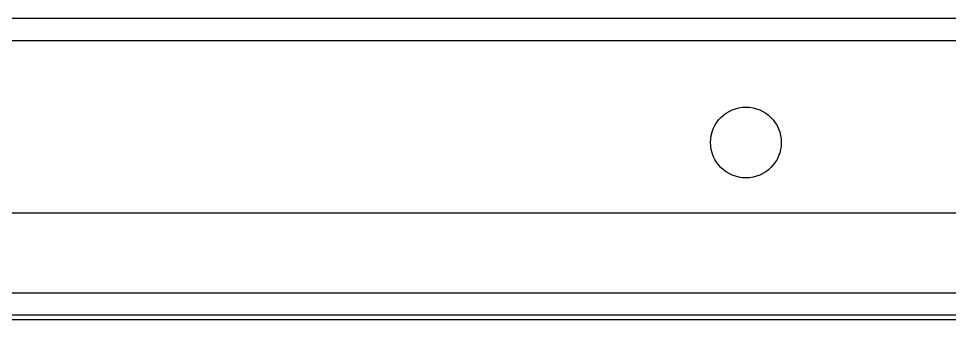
# Model space of a CAD drawing. Header units: millimetres. Extents: x 10297564 to 11610295, y -9287743 to -8409454.
# Drawn here: x 10491568 to 10493679, y -9074277 to -9073594 of the extents above; entities that cross this region are included whole.
import ezdxf

# ---------------------------------------------------------------- set-up
doc = ezdxf.new("R2010")
doc.units = ezdxf.units.MM
doc.header["$LTSCALE"] = 100
doc.layers.add('-0', color=7, linetype='Continuous')

# ---------------------------------------------------------------- blocks, each defined once
blk = doc.blocks.new('인버터 외형도')
at = {"layer": '-0', "linetype": 'Continuous'}
for p, q in [((99257.7, 55947.4), (85171.9, 55947.4)), ((99295.3, 55909.8), (85134.2, 55909.8)), ((99295.3, 55616.3), (85134.2, 55616.3)), ((85292.3, 55480.9), (99137.3, 55480.9)), ((85668.5, 55435.7), (98761.1, 55435.7)), ((86210.2, 55443.3), (98219.3, 55443.3))]:
    blk.add_line(p, q, dxfattribs=at)
blk.add_circle((93057.5, 55736.7), 60.2, dxfattribs=at)

msp = doc.modelspace()

# ---------------------------------------------------------------- block references
at = {"xscale": 1.333333333333333, "yscale": 1.333333333333333, "zscale": 1.333333333333333}
msp.add_blockref('인버터 외형도', (10369140.6, -9148191), dxfattribs=at)

doc.saveas('drawing.dxf')
